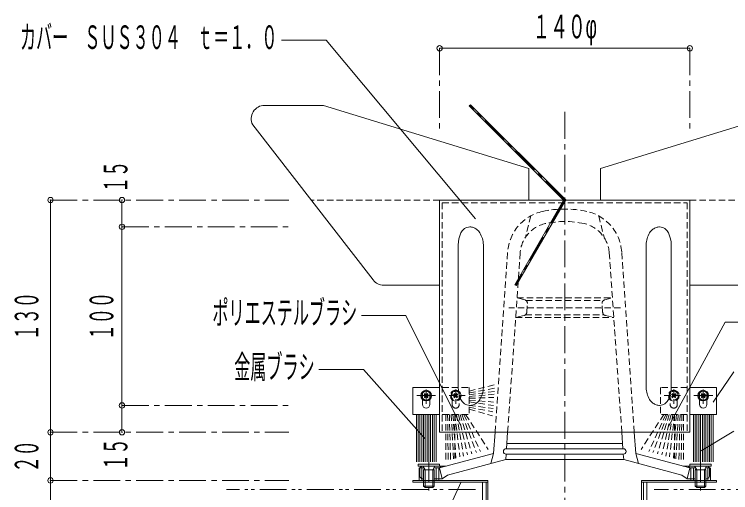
# Model space of a CAD drawing. Units: millimetres at full size, sheet at 1:3; some dimension numbers follow another scale. Extents: x -1542 to 1451, y -1100 to 507.
# Drawn here: x -307.9 to 92.8, y -286.9 to -19.1 of the extents above; entities that cross this region are included whole.
import ezdxf
from ezdxf.enums import TextEntityAlignment as Align

# ---------------------------------------------------------------- set-up
doc = ezdxf.new("R2010")
doc.units = ezdxf.units.MM
doc.header["$LTSCALE"] = 3
doc.header["$PDMODE"] = 32
doc.header["$PDSIZE"] = 3
for name, pattern in [('CHAIN1', [8, 5, -1, 1, -1]), ('CHAIN2', [12, 9, -1, 1, -1]), ('DASHED1', [1.8, 1.2, -0.6]), ('DOUBLE_CHAIN1', [8.8, 5, -1, 0.6, -0.6, 0.6, -1])]:
    doc.linetypes.add(name, pattern=pattern)
for name, color, linetype, lineweight in [('5-0_ 通芯', 7, 'Continuous', 9), ('5-1_ 躯体', 4, 'DASHED1', 9), ('5-3_水切り', 3, 'Continuous', 9), ('5-4_イソバンド', 4, 'Continuous', 9), ('5-5_角波', 6, 'DASHED1', 9), ('5-6_折板', 4, 'Continuous', 9), ('5-9_建具', 4, 'DASHED1', 9), ('5-E_ 文字', 7, 'Continuous', 9), ('5-F_ 寸法', 7, 'Continuous', 9)]:
    doc.layers.add(name, color=color, linetype=linetype, lineweight=lineweight)
doc.styles.add('超極細ゴシック', font='')
doc.styles.get('超極細ゴシック').set_extended_font_data('超極細ゴシック')

msp = doc.modelspace()

# ---------------------------------------------------------------- linework, layer by layer
at = {"layer": '5-0_ 通芯', "color": 4, "linetype": 'CHAIN1'}
for p, q in [((0, -123.095), (-53.033, -70.062)), ((0, -73.743), (0, -478.452)), ((0, -123.095), (-27.5, -170.727))]:
    msp.add_line(p, q, dxfattribs=at)
at = {"layer": '5-1_ 躯体', "color": 7, "linetype": 'DOUBLE_CHAIN1'}
for p, q in [((-50, -285.096), (-189.173, -285.096)), ((190.039, -285.096), (50, -285.096))]:
    msp.add_line(p, q, dxfattribs=at)
at = {"layer": '5-3_水切り'}
for p, q in [((-70, -123.095), (-70, -253.095)), ((-70, -123.095), (70, -123.095)), ((70, -123.095), (70, -253.095)), ((-59.631, -148.095), (-59.631, -228.095)), ((-45.488, -148.095), (-45.488, -228.095)), ((45.488, -148.095), (45.488, -228.095)), ((59.631, -148.095), (59.631, -228.095)), ((-70, -253.095), (70, -253.095))]:
    msp.add_line(p, q, dxfattribs=at)
at = {"layer": '5-3_水切り', "linetype": 'DASHED1'}
for p, q in [((-68.5, -124.595), (-68.5, -253.095)), ((-68.5, -124.595), (68.5, -124.595)), ((68.5, -124.595), (68.5, -253.095))]:
    msp.add_line(p, q, dxfattribs=at)
at = {"layer": '5-3_水切り'}
for centre, radius, start, end in [((-51.418, -145.086), 7.572, 131.72765, 151.56811), ((-53.714, -142.055), 3.794, 106.2563, 136.32467), ((-52.708, -144.821), 6.734, 92.76496, 107.88405), ((-53.572, -146.43), 8.353, 73.71853, 86.29762), ((-55.129, -147.707), 10.079, 55.16002, 67.24593), ((-52.551, -144.33), 5.837, 29.21698, 56.99181), ((52.551, -144.33), 5.837, 123.00819, 150.78302), ((55.129, -147.707), 10.079, 112.75407, 124.83998), ((53.572, -146.43), 8.353, 93.70238, 106.28147), ((52.708, -144.821), 6.734, 72.11595, 87.23504), ((53.714, -142.055), 3.794, 43.67533, 73.7437), ((51.418, -145.086), 7.572, 28.43189, 48.27235), ((-41.02, -148.978), 18.632, 156.27401, 177.28557), ((-60.109, -148.845), 14.64, 2.93573, 30.20061), ((60.109, -148.845), 14.64, 149.79939, 177.06427), ((41.02, -148.978), 18.632, 2.71443, 23.72599), ((-41.02, -227.213), 18.632, 182.71443, 203.72599), ((-60.109, -227.345), 14.64, 329.79939, 357.06427), ((60.109, -227.345), 14.64, 182.93573, 210.20061), ((41.02, -227.213), 18.632, 336.27401, 357.28557), ((-51.418, -231.105), 7.572, 208.43189, 228.27235), ((-52.551, -231.86), 5.837, 303.00819, 330.78302), ((52.551, -231.86), 5.837, 209.21698, 236.99181), ((51.418, -231.105), 7.572, 311.72765, 331.56811), ((-53.714, -234.136), 3.794, 223.67533, 253.7437), ((-52.708, -231.369), 6.734, 252.11595, 267.23504), ((-53.572, -229.76), 8.353, 273.70238, 286.28147), ((-55.129, -228.483), 10.079, 292.75407, 304.83998), ((55.129, -228.483), 10.079, 235.16002, 247.24593), ((53.572, -229.76), 8.353, 253.71853, 266.29762), ((52.708, -231.369), 6.734, 272.76496, 287.88405), ((53.714, -234.136), 3.794, 286.2563, 316.32467)]:
    msp.add_arc(centre, radius, start, end, dxfattribs=at)
at = {"layer": '5-4_イソバンド'}
for p, q in [((-167.865, -70.062), (-135, -70.062)), ((-20, -105.418), (-135, -70.062)), ((-53.387, -70.416), (-52.679, -69.709)), ((-0.625, -123.178), (-53.387, -70.416)), ((0.625, -123.013), (-52.679, -69.709)), ((20, -105.418), (135, -70.062)), ((-107.252, -167.82), (-174.573, -80.916)), ((-20, -105.418), (-20, -123.095)), ((-18.031, -105.771), (-17.324, -105.064)), ((20, -105.418), (20, -123.095)), ((-27.067, -170.977), (0.625, -123.013)), ((-101.323, -170.727), (-70, -170.727)), ((101.323, -170.727), (70, -170.727))]:
    msp.add_line(p, q, dxfattribs=at)
at = {"layer": '5-4_イソバンド', "linetype": 'DASHED1'}
for p, q in [((-70, -123.095), (-141.898, -123.095)), ((70, -123.095), (141.898, -123.095))]:
    msp.add_line(p, q, dxfattribs=at)
at = {"layer": '5-4_イソバンド'}
msp.add_lwpolyline([(-27.067, -170.977), (-27.933, -170.477), (-0.625, -123.178)], dxfattribs=at)
for centre, start, end in [((-167.865, -77.562), 90, 206.56505), ((-101.323, -163.227), 217.76371, 270)]:
    msp.add_arc(centre, 7.5, start, end, dxfattribs=at)
at = {"layer": '5-5_角波', "color": 7, "linetype": 'Continuous'}
for p, q in [((-85, -228.095), (-85, -243.095)), ((-70, -228.095), (-85, -228.095)), ((70, -228.095), (85, -228.095)), ((85, -228.095), (85, -243.095)), ((-79.5, -231.595), (-79.5, -237.595)), ((-76.59, -231.403), (-78.693, -233.505)), ((-78.693, -231.685), (-76.59, -233.788)), ((-78.41, -231.403), (-76.307, -233.505)), ((-76.307, -231.685), (-78.41, -233.788)), ((-75.5, -237.595), (-75.5, -231.595)), ((75.5, -237.595), (75.5, -231.595)), ((78.41, -231.403), (76.307, -233.505)), ((76.307, -231.685), (78.41, -233.788)), ((76.59, -231.403), (78.693, -233.505)), ((78.693, -231.685), (76.59, -233.788)), ((79.5, -231.595), (79.5, -237.595)), ((-70, -243.095), (-85, -243.095)), ((-83, -243.095), (-83, -269.683)), ((-82, -243.095), (-82, -269.683)), ((-81, -243.095), (-81, -269.683)), ((-80, -243.095), (-80, -269.683)), ((-79, -243.095), (-79, -269.683)), ((-78, -243.095), (-78, -269.683)), ((-77, -243.095), (-77, -269.683)), ((-76, -243.095), (-76, -269.683)), ((-75, -243.095), (-75, -269.683)), ((-74, -243.095), (-74, -269.683)), ((-73, -243.095), (-73, -269.683)), ((-72, -243.095), (-72, -269.683)), ((70, -243.095), (85, -243.095)), ((72, -243.095), (72, -269.683)), ((73, -243.095), (73, -269.683)), ((74, -243.095), (74, -269.683)), ((75, -243.095), (75, -269.683)), ((76, -243.095), (76, -269.683)), ((77, -243.095), (77, -269.683)), ((78, -243.095), (78, -269.683)), ((79, -243.095), (79, -269.683)), ((80, -243.095), (80, -269.683)), ((81, -243.095), (81, -269.683)), ((82, -243.095), (82, -269.683)), ((83, -243.095), (83, -269.683))]:
    msp.add_line(p, q, dxfattribs=at)
at = {"layer": '5-5_角波'}
for p, q in [((-68.5, -228.095), (-53.5, -228.095)), ((-53.5, -230.095), (-39.088, -226.403)), ((-53.5, -228.095), (-53.5, -243.095)), ((53.5, -228.095), (53.5, -243.095)), ((68.5, -228.095), (53.5, -228.095)), ((-63, -237.595), (-63, -231.595)), ((-60.09, -231.403), (-62.193, -233.505)), ((-62.193, -231.685), (-60.09, -233.788)), ((-61.91, -231.403), (-59.807, -233.505)), ((-59.807, -231.685), (-61.91, -233.788)), ((-61, -229.108), (-61, -237.116)), ((-59, -231.595), (-59, -237.595)), ((-53.5, -231.095), (-39.231, -228.448)), ((-53.5, -232.095), (-39.359, -230.278)), ((-53.5, -233.095), (-39.47, -231.858)), ((59, -231.595), (59, -237.595)), ((61.91, -231.403), (59.807, -233.505)), ((59.807, -231.685), (61.91, -233.788)), ((60.09, -231.403), (62.193, -233.505)), ((62.193, -231.685), (60.09, -233.788)), ((61, -229.108), (61, -237.116)), ((63, -237.595), (63, -231.595)), ((-55.721, -232.595), (-66.216, -232.595)), ((-53.5, -234.095), (-39.593, -233.623)), ((-53.5, -235.095), (-39.771, -236.167)), ((-53.5, -236.095), (-39.905, -238.086)), ((55.721, -232.595), (66.216, -232.595)), ((-53.5, -238.095), (-40.021, -239.738)), ((-53.5, -239.095), (-40.158, -241.698)), ((-53.5, -240.095), (-40.316, -243.955)), ((-68.5, -243.095), (-53.5, -243.095)), ((-66.5, -243.095), (-66.5, -269.052)), ((-65.5, -243.095), (-65.186, -268.7)), ((-64.5, -243.095), (-63.865, -268.345)), ((-63.5, -243.095), (-62.233, -267.908)), ((-62.5, -243.095), (-60.831, -267.533)), ((-61.5, -243.095), (-58.597, -266.934)), ((-61.5, -243.095), (-61.5, -267.712)), ((-60.5, -243.095), (-56.598, -266.398)), ((-59.5, -243.095), (-54.384, -265.805)), ((-58.5, -243.095), (-51.889, -265.137)), ((-57.5, -243.095), (-49.376, -264.463)), ((-56.5, -243.095), (-47.129, -263.818)), ((-55.5, -243.095), (-42.782, -262.696)), ((55.5, -243.095), (42.782, -262.696)), ((56.5, -243.095), (47.129, -263.818)), ((57.5, -243.095), (49.376, -264.463)), ((58.5, -243.095), (51.889, -265.137)), ((68.5, -243.095), (53.5, -243.095)), ((59.5, -243.095), (54.384, -265.805)), ((60.5, -243.095), (56.598, -266.398)), ((61.5, -243.095), (58.597, -266.934)), ((62.5, -243.095), (60.831, -267.533)), ((61.5, -243.095), (61.5, -267.712)), ((63.5, -243.095), (62.233, -267.908)), ((64.5, -243.095), (63.865, -268.345)), ((65.5, -243.095), (65.186, -268.7)), ((66.5, -243.095), (66.5, -269.052))]:
    msp.add_line(p, q, dxfattribs=at)
at = {"layer": '5-5_角波', "color": 4, "linetype": 'CHAIN2'}
for p, q in [((-77.5, -229.108), (-77.5, -237.116)), ((77.5, -229.108), (77.5, -237.116)), ((-82.779, -232.595), (-72.284, -232.595)), ((82.779, -232.595), (72.284, -232.595))]:
    msp.add_line(p, q, dxfattribs=at)
at = {"layer": '5-5_角波', "color": 7, "linetype": 'Continuous'}
for centre, radius in [((-77.5, -232.595), 3), ((-77.5, -232.595), 2.5), ((77.5, -232.595), 3), ((77.5, -232.595), 2.5)]:
    msp.add_circle(centre, radius, dxfattribs=at)
at = {"layer": '5-5_角波'}
for centre, radius in [((-61, -232.595), 3), ((-61, -232.595), 2.5), ((61, -232.595), 3), ((61, -232.595), 2.5)]:
    msp.add_circle(centre, radius, dxfattribs=at)
at = {"layer": '5-5_角波', "color": 7, "linetype": 'Continuous'}
for centre, start, end in [((-77.5, -231.595), 90, 180), ((-77.5, -231.595), 0, 90), ((77.5, -231.595), 90, 180), ((77.5, -231.595), 0, 90), ((-77.5, -237.595), 180, 270), ((-77.5, -237.595), 270, 0), ((77.5, -237.595), 180, 270), ((77.5, -237.595), 270, 0)]:
    msp.add_arc(centre, 2, start, end, dxfattribs=at)
at = {"layer": '5-5_角波'}
for centre, start, end in [((-61, -231.595), 90, 180), ((-61, -231.595), 0, 90), ((61, -231.595), 90, 180), ((61, -231.595), 0, 90), ((-61, -237.595), 180, 270), ((-61, -237.595), 270, 0), ((61, -237.595), 180, 270), ((61, -237.595), 270, 0)]:
    msp.add_arc(centre, 2, start, end, dxfattribs=at)
at = {"layer": '5-6_折板'}
for p, q in [((-81.5, -280.096), (-81.5, -273.095)), ((-80, -280.096), (-80, -273.095)), ((-72, -280.096), (-72, -273.095)), ((-70.5, -280.096), (-70.5, -273.095)), ((70.5, -280.096), (70.5, -273.095)), ((72, -280.096), (72, -273.095)), ((80, -280.096), (80, -273.095)), ((81.5, -280.096), (81.5, -273.095)), ((-85, -280.096), (-43, -280.096)), ((-85, -281.096), (-85, -280.096)), ((-43, -280.096), (-43, -480.096)), ((43, -280.096), (85, -280.096)), ((43, -280.096), (43, -480.096)), ((85, -281.096), (85, -280.096)), ((-85, -281.096), (-43, -281.096)), ((-46, -281.096), (-46, -321.096)), ((-44, -281.096), (-44, -480.096)), ((43, -281.096), (85, -281.096)), ((44, -281.096), (44, -480.096)), ((46, -281.096), (46, -321.096))]:
    msp.add_line(p, q, dxfattribs=at)
at = {"layer": '5-9_建具', "color": 134, "lineweight": 5}
for p, q in [((-19, -131.955), (-22, -143.986)), ((19, -131.955), (22, -143.986)), ((-38.95, -253.095), (-31.889, -152.115)), ((38.95, -253.095), (31.889, -152.115)), ((-31.933, -253.095), (-24.906, -152.604)), ((31.933, -253.095), (24.906, -152.604)), ((-26.671, -177.855), (26.672, -177.855)), ((-22.381, -178.944), (-26.671, -177.855)), ((-21.582, -179.355), (21.582, -179.355)), ((22.381, -178.944), (26.672, -177.855)), ((31.285, -183.355), (-31.285, -183.355)), ((-21.219, -185.9), (-20.878, -181.022)), ((21.219, -185.9), (20.878, -181.022)), ((-22.738, -187.703), (-27.441, -188.855)), ((-22.008, -187.355), (22.008, -187.355)), ((22.738, -187.703), (27.441, -188.855)), ((-27.441, -188.855), (27.441, -188.855))]:
    msp.add_line(p, q, dxfattribs=at)
at = {"layer": '5-9_建具', "color": 7, "linetype": 'Continuous'}
for p, q in [((-39.782, -264.998), (-38.95, -253.095)), ((-32.58, -262.355), (-31.933, -253.095)), ((32.58, -262.355), (31.933, -253.095)), ((39.782, -264.998), (38.95, -253.095)), ((-32.371, -259.355), (32.371, -259.355)), ((-32.79, -262.355), (32.79, -262.355)), ((-70, -273.095), (-39.782, -264.998)), ((-65.5, -277.066), (-33, -268.358)), ((-39.782, -264.998), (-41.282, -270.577)), ((-33, -268.358), (-32.79, -265.355)), ((-33, -268.355), (33, -268.355)), ((-32.79, -265.355), (32.79, -265.355)), ((39.782, -264.998), (41.282, -270.577)), ((70, -273.095), (39.782, -264.998)), ((-82, -270.97), (-82, -272.096)), ((-82, -272.096), (-66.268, -272.096)), ((-81, -273.095), (-80, -272.096)), ((-78.13, -274.095), (-79.182, -272.223)), ((-73.87, -274.095), (-72.818, -272.223)), ((-70, -273.095), (-69, -272.096)), ((82, -272.096), (66.268, -272.096)), ((70, -273.095), (69, -272.096)), ((70, -270.97), (70, -272.096)), ((82, -270.97), (70, -270.97)), ((73.87, -274.095), (72.818, -272.223)), ((78.13, -274.095), (79.182, -272.223)), ((81, -273.095), (80, -272.096)), ((82, -270.97), (82, -272.096)), ((-81, -277.595), (-81, -273.095)), ((-81, -273.095), (-78.692, -273.095)), ((-79, -274.095), (-78.559, -273.332)), ((-73, -274.095), (-79, -274.095)), ((-79, -274.095), (-79, -283.225)), ((-78.13, -274.095), (-78.13, -284.096)), ((-73.87, -274.095), (-73.87, -284.096)), ((-73, -274.095), (-73.441, -273.332)), ((-73.308, -273.095), (-70, -273.095)), ((-73, -274.095), (-73, -283.225)), ((-70, -273.095), (-68.5, -279.096)), ((70, -273.095), (68.5, -279.096)), ((73.308, -273.095), (70, -273.095)), ((73, -274.095), (73.441, -273.332)), ((73, -274.095), (79, -274.095)), ((73, -274.095), (73, -283.225)), ((73.87, -274.095), (73.87, -284.096)), ((78.13, -274.095), (78.13, -284.096)), ((79, -274.095), (78.559, -273.332)), ((81, -273.095), (78.692, -273.095)), ((79, -274.095), (79, -283.225)), ((81, -277.595), (81, -273.095)), ((-79.5, -279.096), (-79, -279.096)), ((68.5, -279.096), (65.5, -277.066)), ((73, -279.096), (68.5, -279.096)), ((79.5, -279.096), (79, -279.096)), ((-78.13, -284.096), (-79, -283.225)), ((-73, -283.225), (-79, -283.225)), ((-73.87, -284.096), (-78.13, -284.096)), ((-73.87, -284.096), (-73, -283.225)), ((73.87, -284.096), (73, -283.225)), ((73, -283.225), (79, -283.225)), ((73.87, -284.096), (78.13, -284.096)), ((78.13, -284.096), (79, -283.225))]:
    msp.add_line(p, q, dxfattribs=at)
at = {"layer": '5-9_建具', "color": 7, "linetype": 'CHAIN1'}
for p, q in [((-76, -266.05), (-76, -285.777)), ((76, -266.05), (76, -285.777))]:
    msp.add_line(p, q, dxfattribs=at)
at = {"layer": '5-9_建具', "color": 7, "linetype": 'Continuous'}
for points in [[(65.5, -277.066), (33, -268.358), (32.79, -265.355)], [(-82, -270.97), (-70, -270.97), (-70, -272.096)], [(-73, -279.096), (-68.5, -279.096), (-65.5, -277.066)]]:
    msp.add_lwpolyline(points, dxfattribs=at)
at = {"layer": '5-9_建具', "color": 134, "lineweight": 5}
for centre, radius, start, end in [((0, -185.095), 57, 77.45692, 102.54308), ((-6.95, -153.859), 25, 102.54309, 175.99998), ((6.95, -153.859), 25, 4.00002, 77.45691), ((0, -185.095), 50, 77.45692, 102.54308), ((-6.95, -153.859), 18, 102.54309, 175.99998), ((6.95, -153.859), 18, 4.00002, 77.45691), ((-22.873, -180.883), 2, 356.00018, 75.75797), ((22.873, -180.883), 2, 104.24203, 183.99982), ((-23.214, -185.76), 2, 283.77217, 355.99979), ((23.214, -185.76), 2, 184.00021, 256.22783)]:
    msp.add_arc(centre, radius, start, end, dxfattribs=at)
at = {"layer": '5-9_建具', "color": 7, "linetype": 'Continuous'}
for centre, radius, start, end in [((-32.79, -263.855), 1.5, 90, 270), ((32.79, -263.855), 1.5, 270, 90), ((-79.4, -272.346), 0.25, 29.32918, 90), ((-72.6, -272.346), 0.25, 90, 150.67082), ((72.6, -272.346), 0.25, 29.32918, 90), ((79.4, -272.346), 0.25, 90, 150.67082), ((-79.5, -277.595), 1.5, 180, 270), ((79.5, -277.595), 1.5, 270, 0)]:
    msp.add_arc(centre, radius, start, end, dxfattribs=at)
at = {"layer": '5-E_ 文字'}
for p, q in [((-113.731, -187.689), (-88.85, -187.689)), ((-88.85, -187.689), (-58.059, -249.459)), ((89.845, -191.511), (58.098, -249.896)), ((114.726, -191.511), (89.845, -191.511)), ((-137.523, -218.044), (-112.642, -218.044)), ((-112.642, -218.044), (-78.216, -256.626)), ((94.564, -219.314), (83.059, -236.281)), ((94.564, -252.457), (76.251, -263.511))]:
    msp.add_line(p, q, dxfattribs=at)
for points in [[(-158.396, -33.478), (-133.514, -33.478), (-49.933, -133.68)], [(-113.731, -355.382), (-91.954, -355.382), (-57.845, -280.822)]]:
    msp.add_lwpolyline(points, dxfattribs=at)
at = {"layer": '5-F_ 寸法'}
for p, q in [((-70, -38.074), (70, -38.074)), ((-287.689, -253.095), (-287.689, -123.095)), ((-247.689, -138.095), (-247.689, -123.095)), ((-247.689, -238.095), (-247.689, -138.095)), ((-247.689, -253.095), (-247.689, -238.095))]:
    msp.add_line(p, q, dxfattribs=at)
at = {"layer": '5-F_ 寸法', "linetype": 'CHAIN1'}
for p, q in [((-70, -38.074), (-70, -84.034)), ((70, -38.074), (70, -84.034)), ((-287.689, -123.095), (-154.395, -123.095)), ((-247.689, -138.095), (-154.395, -138.095)), ((-247.689, -238.095), (-154.395, -238.095)), ((-287.689, -253.095), (-154.395, -253.095)), ((-287.689, -280.096), (-154.395, -280.096))]:
    msp.add_line(p, q, dxfattribs=at)
at = {"layer": '5-F_ 寸法'}
msp.add_lwpolyline([(-287.689, -253.095), (-287.689, -280.096), (-287.689, -480.096)], dxfattribs=at)
for p in [(-70, -38.074), (70, -38.074), (-287.689, -123.095), (-247.689, -123.095), (-247.689, -138.095), (-247.689, -238.095), (-287.689, -253.095), (-247.689, -253.095), (-287.689, -280.096)]:
    msp.add_point(p, dxfattribs=at)

# ---------------------------------------------------------------- texts
at = {"layer": '5-E_ 文字', "style": '超極細ゴシック', "width": 0.5}
for s, p in [('カバー\u3000ＳＵＳ３０４\u3000ｔ＝１．０', (-304.765, -42.45)), ('ポリエステルブラシ', (-197.1, -196.661)), ('金属ブラシ', (-184.892, -227.017))]:
    msp.add_text(s, height=13.2, dxfattribs=at).set_placement(p, align=Align.BOTTOM_LEFT)
at = {"layer": '5-F_ 寸法', "style": '超極細ゴシック', "width": 0.55}
msp.add_text('１４０φ', height=13.2, dxfattribs=at).set_placement((-18, -36.476), align=Align.BOTTOM_LEFT)
at = {"layer": '5-F_ 寸法', "style": '超極細ゴシック', "width": 0.5}
for s, p in [('１５', (-240.654, -119.093)), ('１３０', (-290.505, -201.595)), ('１００', (-248.589, -201.595)), ('２０', (-290.505, -275.595)), ('１５', (-240.654, -274.517))]:
    msp.add_text(s, height=13.2, rotation=90, dxfattribs=at).set_placement(p, align=Align.BOTTOM_LEFT)

doc.saveas('drawing.dxf')
